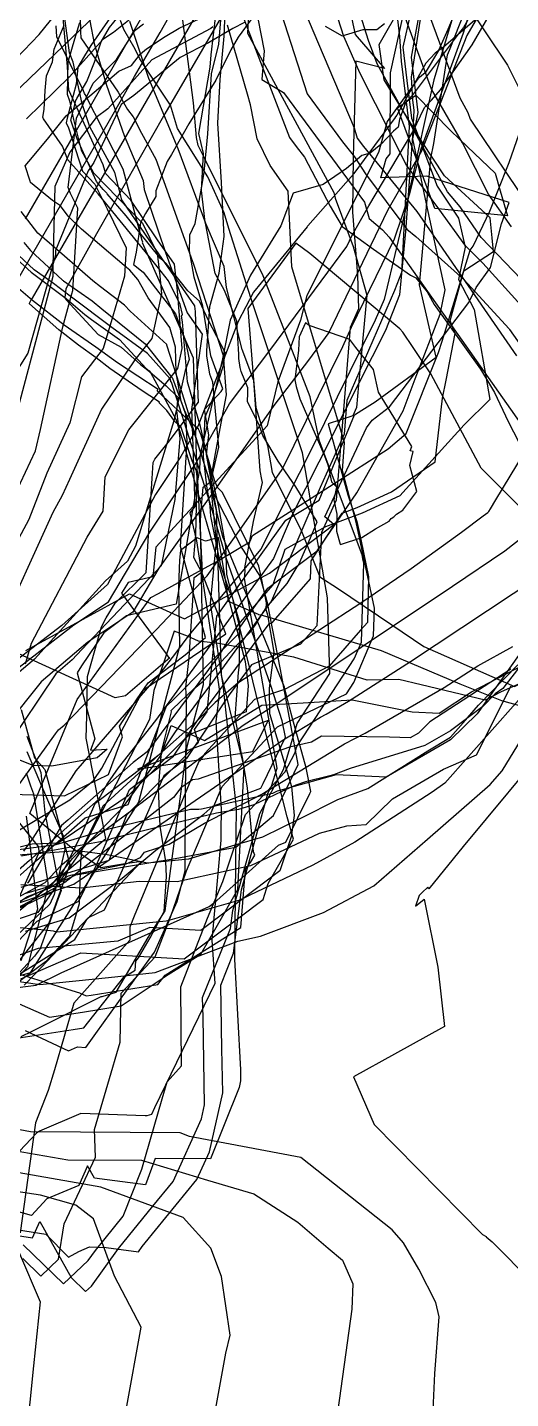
# Model space of a CAD drawing. Extents: x 0 to 298, y 0 to 220.
# Drawn here: x 139.97 to 153.87, y 149.03 to 188.42 of the extents above; entities that cross this region are included whole.
import ezdxf

# ---------------------------------------------------------------- set-up
doc = ezdxf.new("R2010")
doc.units = 0
doc.layers.add('LINES', color=1, linetype='CONTINUOUS')

msp = doc.modelspace()

# ---------------------------------------------------------------- linework, layer by layer
at = {"layer": 'LINES', "color": 1}
for points in [[(155.081, 179.424, 0), (153.069, 181.643, 0), (152.576, 182.137, 0), (151.801, 183.209, 0), (150.875, 184.457, 0), (149.541, 187.097, 0), (149.066, 188.154, 0), (147.835, 192.015, 0)], [(139.923, 170.522, 0), (141.57, 171.419, 0), (142.899, 172.145, 0), (144.482, 171.427, 0), (146.932, 172.736, 0), (147.311, 173.025, 0), (148.777, 174.138, 0), (148.521, 174.36, 0), (149.718, 176.912, 0), (149.886, 177.131, 0), (150.381, 177.518, 0), (152.668, 180.515, 0), (152.878, 180.951, 0), (153.291, 181.519, 0), (153.603, 182.78, 0), (153.825, 183.39, 0), (151.458, 184.148, 0), (150.136, 184.095, 0), (150.29, 184.646, 0), (150.405, 184.789, 0), (150.415, 187.112, 0), (151.398, 191.591, 0)], [(152.983, 191.309, 0), (151.655, 186.91, 0), (150.955, 183.754, 0), (150.949, 183.66, 0), (150.942, 183.591, 0), (150.231, 180.606, 0), (149.968, 180.007, 0), (148.144, 176.326, 0), (146.677, 173.431, 0), (144.609, 170.962, 0), (144.229, 170.44, 0), (143.773, 169.862, 0), (141.361, 167.061, 0), (140.118, 165.13, 0), (139.852, 164.754, 0)], [(151.585, 190.707, 0), (151.007, 186.994, 0), (151.048, 186.332, 0), (151.082, 186.045, 0), (151.051, 185.43, 0), (150.841, 182.552, 0), (150.669, 180.734, 0), (150.265, 179.707, 0), (147.586, 174.42, 0), (147.047, 173.166, 0), (145.749, 171.386, 0), (143.651, 168.509, 0), (142.579, 167.152, 0), (142.267, 166.711, 0), (142.01, 166.234, 0), (140.025, 164.488, 0), (138.825, 163.439, 0)], [(155.551, 179.748, 0), (153.019, 182.381, 0), (152.412, 183.26, 0), (152.054, 183.696, 0), (151.059, 185.499, 0), (150.025, 187.372, 0), (149.777, 188.039, 0), (148.896, 190.835, 0)], [(153.89, 182.689, 0), (153.231, 183.627, 0), (152.478, 185.106, 0), (151.586, 186.64, 0), (150.08, 190.765, 0)], [(138.289, 164.687, 0), (140.773, 168.129, 0), (140.863, 168.24, 0), (141.024, 168.376, 0), (143.676, 171.126, 0), (145.133, 172.666, 0), (146.066, 173.968, 0), (147.293, 175.717, 0), (149.044, 179.251, 0), (149.289, 179.81, 0), (150.529, 182.345, 0), (150.962, 183.65, 0), (151.294, 184.931, 0), (152.509, 188.263, 0), (153.097, 190.174, 0)], [(150.468, 189.871, 0), (150.673, 188.156, 0), (150.716, 187.453, 0), (150.943, 185.573, 0), (150.741, 181.545, 0), (150.734, 181.445, 0), (150.728, 181.381, 0), (150.522, 180.856, 0), (149.154, 177.701, 0), (149.073, 176.732, 0), (148.387, 175.202, 0), (146.985, 171.942, 0), (145.294, 169.623, 0), (144.218, 168.186, 0), (143.79, 167.547, 0), (141.905, 166.116, 0), (141.549, 165.31, 0), (140.708, 163.583, 0), (138.751, 162.644, 0)], [(139.117, 163.502, 0), (140.231, 164.482, 0), (141.624, 165.708, 0), (142.862, 166.091, 0), (143.971, 168.921, 0), (144.164, 169.115, 0), (146.038, 170.995, 0), (146.01, 171.084, 0), (146.879, 172.305, 0), (148.303, 173.378, 0), (149.446, 175.049, 0), (150.771, 177.408, 0), (151.124, 178.323, 0), (151.838, 180.181, 0), (151.983, 180.881, 0), (151.943, 181.052, 0), (151.42, 183.484, 0), (151.049, 185.214, 0), (151.207, 185.977, 0), (151.012, 187.563, 0), (151.119, 188.148, 0), (151.491, 190.195, 0)], [(146.149, 189.774, 0), (143.922, 185.935, 0), (141.955, 182.488, 0), (141.068, 180.907, 0), (141.041, 180.657, 0), (141.054, 180.627, 0), (141.083, 180.588, 0), (142.003, 179.593, 0), (142.662, 179.231, 0), (143.221, 178.731, 0), (143.427, 178.574, 0), (143.962, 178.126, 0), (144.295, 177.794, 0), (144.253, 177.414, 0), (144.351, 176.609, 0), (144.208, 174.854, 0), (143.81, 172.952, 0), (141.53, 170.548, 0), (141.258, 170.248, 0), (140.78, 169.848, 0), (139.359, 167.721, 0)], [(139.783, 159.426, 0), (140.099, 159.583, 0), (140.311, 159.689, 0), (140.487, 159.776, 0), (142.089, 160.574, 0), (142.116, 160.582, 0), (142.524, 160.703, 0), (143.441, 162.275, 0), (143.93, 163.044, 0), (144.564, 167.76, 0), (145.035, 169.539, 0), (144.947, 174.196, 0), (144.958, 174.44, 0), (145.026, 175.209, 0), (145.245, 175.373, 0), (145.355, 175.858, 0), (145.471, 176.356, 0), (145.299, 178.226, 0), (145.215, 178.461, 0), (145.13, 178.98, 0), (145.13, 179.125, 0), (145.217, 180.4, 0), (145.485, 181.358, 0), (145.622, 182.409, 0), (145.546, 183.964, 0), (145.441, 185.668, 0), (145.51, 186.918, 0), (145.627, 188.167, 0), (145.69, 189.768, 0)], [(139.788, 163.716, 0), (142.317, 164.499, 0), (142.825, 165.796, 0), (144.108, 167.088, 0), (144.889, 167.871, 0), (144.771, 168.248, 0), (145.135, 168.759, 0), (145.418, 171.507, 0), (146.199, 172.593, 0), (147.399, 174.267, 0), (148.356, 174.836, 0), (149.376, 177.287, 0), (149.59, 177.423, 0), (149.966, 177.663, 0), (151.726, 178.947, 0), (151.245, 181.021, 0), (151.358, 182.29, 0), (151.57, 184.663, 0), (151.658, 185.087, 0), (152.053, 187.629, 0), (152.108, 187.768, 0), (152.864, 189.687, 0)], [(143.902, 189.844, 0), (141.274, 185.281, 0), (139.902, 182.916, 0)], [(146.408, 189.617, 0), (146.78, 187.747, 0), (146.706, 186.926, 0), (147.328, 186.548, 0), (149.663, 183.399, 0), (149.797, 182.93, 0), (150.184, 182.606, 0), (150.375, 182.39, 0), (151.934, 180.176, 0), (154.271, 176.869, 0)], [(146.984, 189.703, 0), (148.013, 186.506, 0), (149.034, 185.128, 0), (149.371, 184.705, 0), (149.695, 184.215, 0), (150.88, 182.627, 0), (151.139, 182.413, 0), (152.519, 181.175, 0), (153.823, 179.763, 0), (153.838, 179.744, 0), (154.684, 178.536, 0)], [(153.222, 189.246, 0), (152.604, 188.182, 0), (151.299, 184.862, 0), (150.331, 183.182, 0), (148.636, 179.651, 0), (148.052, 178.863, 0), (147.055, 177.554, 0), (145.36, 175.136, 0), (143.748, 172.886, 0), (142.995, 171.616, 0), (141.709, 170.758, 0), (140.363, 169.622, 0), (138.412, 167.2, 0)], [(138.952, 169.445, 0), (141.3, 171.253, 0), (142.3, 171.921, 0), (143.485, 173.92, 0), (144.793, 175.864, 0), (145.776, 177.608, 0), (146.938, 179.134, 0), (149.151, 182.124, 0), (149.307, 182.448, 0), (149.792, 183.291, 0), (151.056, 185.423, 0), (151.393, 186.116, 0), (151.594, 186.324, 0), (151.846, 186.629, 0), (152.758, 187.917, 0), (153.53, 189.246, 0)], [(139.16, 162.582, 0), (142.221, 165.115, 0), (141.661, 168.002, 0), (141.672, 168.64, 0), (141.691, 169.775, 0), (142.093, 171.199, 0), (142.228, 171.456, 0), (142.487, 171.877, 0), (143.384, 172.761, 0), (143.422, 173.362, 0), (143.552, 175.462, 0), (143.582, 175.92, 0), (143.628, 176.012, 0), (144.013, 176.496, 0), (144.883, 177.656, 0), (144.877, 177.855, 0), (144.799, 180.254, 0), (144.786, 180.413, 0), (144.785, 180.423, 0), (143.492, 182.289, 0), (142.679, 183.462, 0), (142.48, 184.249, 0), (141.762, 185.564, 0), (141.542, 186.226, 0), (141.279, 187.42, 0), (141.181, 187.688, 0), (140.956, 189.324, 0)], [(139.535, 186.484, 0), (142.466, 189.295, 0)], [(152.417, 189.206, 0), (152.056, 188.363, 0), (151.79, 187.751, 0), (151.41, 187.111, 0), (151.196, 186.943, 0), (150.312, 185.711, 0), (150.069, 184.826, 0), (148.004, 180.714, 0), (147.822, 180.006, 0), (147.166, 178.239, 0), (146.862, 176.973, 0), (143.658, 173.49, 0), (143.577, 172.631, 0), (142.865, 172.475, 0), (142.672, 172.165, 0), (143.953, 170.419, 0), (144.035, 170.306, 0), (144.067, 170.308, 0), (142.786, 169.213, 0), (142.491, 169.158, 0), (139.612, 170.474, 0)], [(139.69, 181.174, 0), (142.467, 185.997, 0), (143.051, 187.004, 0), (143.781, 188.271, 0), (144.372, 189.321, 0)], [(146.342, 189.22, 0), (146.295, 188.254, 0), (148.782, 183.672, 0), (148.815, 183.511, 0), (149.335, 182.121, 0), (149.727, 180.726, 0), (149.489, 178.15, 0), (149.429, 177.503, 0), (149.327, 177.257, 0), (148.619, 177.029, 0), (149.183, 174.993, 0), (149.444, 174.226, 0), (149.554, 173.709, 0), (149.782, 172.638, 0), (149.746, 171.32, 0), (149.552, 171.098, 0), (148.648, 170.064, 0), (147.36, 169.398, 0), (146.496, 169.108, 0), (145.067, 167.56, 0), (144.928, 167.352, 0), (144.894, 167.326, 0), (144.663, 166.801, 0), (143.038, 162.891, 0), (142.911, 162.566, 0), (142.914, 162.194, 0), (141.3, 160.385, 0), (140.741, 158.475, 0), (140.567, 157.88, 0), (140.198, 156.946, 0), (139.761, 153.793, 0)], [(139.846, 153.448, 0), (141.001, 152.324, 0), (141.714, 152.998, 0), (141.923, 153.285, 0), (142.72, 154.266, 0), (143.254, 155.62, 0), (143.845, 157.64, 0), (143.987, 158.126, 0), (144.398, 158.586, 0), (144.378, 160.856, 0), (145.149, 162.832, 0), (145.586, 163.883, 0), (146.238, 165.81, 0), (147.367, 167.027, 0), (147.662, 167.573, 0), (147.718, 167.761, 0), (148.085, 168.32, 0), (149.368, 170.275, 0), (149.573, 170.761, 0), (149.645, 173.032, 0), (149.629, 173.108, 0), (149.595, 173.267, 0), (148.365, 176.531, 0), (148.103, 177.802, 0), (147.476, 179.413, 0), (146.747, 181.284, 0), (145.065, 184.639, 0), (144.877, 185.031, 0), (144.832, 185.257, 0), (144.741, 186.254, 0), (144.365, 189.234, 0)], [(149.17, 189.24, 0), (149.396, 188.216, 0), (150.241, 187.24, 0), (149.415, 187.446, 0), (149.341, 184.705, 0), (149.32, 183.114, 0), (149.464, 181.297, 0), (149.486, 180.333, 0), (149.254, 179.799, 0), (148.843, 174.84, 0), (148.427, 173.913, 0), (148.289, 171.23, 0), (147.825, 170.699, 0), (146.413, 170.105, 0), (145.77, 169.247, 0), (144.547, 167.417, 0), (143.892, 166.92, 0), (142.37, 163.469, 0), (142.172, 163.063, 0), (141.711, 162.842, 0), (140.187, 161.23, 0), (139.876, 160.901, 0)], [(152.457, 189.315, 0), (153.772, 187.337, 0), (154.393, 186.111, 0)], [(136.782, 163.611, 0), (141.182, 166.229, 0), (141.867, 166.781, 0), (142.107, 167.141, 0), (143.308, 169.391, 0), (145.678, 171.002, 0), (144.981, 172.759, 0), (144.757, 173.189, 0), (144.811, 173.842, 0), (144.854, 175.51, 0), (144.827, 175.668, 0), (144.708, 175.968, 0), (144.379, 176.951, 0), (144.328, 176.981, 0), (144.203, 177.095, 0), (143.981, 177.413, 0), (143.753, 177.637, 0), (143.761, 177.652, 0), (143.486, 177.832, 0), (143.266, 177.975, 0), (142.338, 178.622, 0), (141.947, 178.928, 0), (141.44, 179.291, 0), (140.873, 179.734, 0), (140.444, 180.108, 0), (140.028, 180.482, 0), (140.028, 180.493, 0), (140.073, 180.589, 0), (140.114, 180.64, 0), (141.873, 183.683, 0), (144.798, 188.734, 0)], [(152.669, 188.703, 0), (152.509, 188.413, 0), (152.39, 188.267, 0), (151.03, 186.465, 0), (150.843, 186.248, 0), (150.674, 185.772, 0), (150.627, 185.554, 0), (150.493, 185.434, 0), (150.135, 185.058, 0), (149.826, 184.806, 0), (149.584, 184.736, 0), (149.142, 184.364, 0), (148.472, 183.909, 0), (147.611, 183.66, 0), (147.258, 182.72, 0), (146.382, 181.304, 0), (145.795, 180.012, 0), (145.575, 178.898, 0), (144.938, 176.154, 0), (144.927, 176.014, 0), (144.93, 175.96, 0), (144.914, 175.714, 0), (144.249, 171.851, 0), (142.813, 171.512, 0), (142.166, 171.026, 0), (141.526, 170.077, 0), (141.397, 169.877, 0), (141.906, 167.983, 0), (141.783, 167.658, 0), (142.256, 167.681, 0), (141.968, 167.435, 0), (140.67, 167.194, 0), (140.133, 167.21, 0), (136.922, 168.482, 0)], [(153.184, 188.92, 0), (151.938, 187.855, 0), (151.771, 187.741, 0), (151.699, 187.675, 0), (151.425, 187.396, 0), (150.588, 185.899, 0), (150.558, 185.854, 0), (150.549, 185.845, 0), (150.544, 185.835, 0), (149.356, 184.221, 0), (149.346, 184.202, 0), (148.037, 182.722, 0), (148.024, 182.711, 0), (148.009, 182.694, 0), (146.471, 180.809, 0), (146.029, 179.974, 0), (144.866, 176.949, 0), (144.384, 176.095, 0), (143.646, 174.997, 0), (142.274, 172.416, 0), (140.956, 171.241, 0), (138.848, 169.627, 0)], [(142.354, 188.712, 0), (141.786, 187.901, 0), (141.611, 187.6, 0), (141.421, 187.272, 0), (141.367, 186.785, 0), (141.107, 185.808, 0), (141.084, 185.673, 0), (141.146, 185.535, 0), (141.551, 184.287, 0), (141.904, 183.917, 0), (142.256, 183.208, 0), (142.811, 182.088, 0), (142.76, 181.27, 0), (142.422, 180.126, 0), (142.143, 179.191, 0), (141.522, 178.383, 0), (141.187, 177.058, 0), (140.524, 175.617, 0), (140.005, 174.283, 0), (139.058, 172.528, 0)], [(141.486, 188.724, 0), (141.49, 188.295, 0), (141.504, 188.117, 0), (142.573, 186.559, 0), (142.728, 186.259, 0), (142.85, 186.063, 0), (143.005, 185.851, 0), (143.244, 185.382, 0), (143.664, 184.633, 0), (144.715, 181.695, 0), (144.724, 181.674, 0), (144.745, 181.615, 0), (145.598, 178.998, 0), (145.681, 177.863, 0), (145.389, 176.286, 0), (145.221, 175.378, 0), (145.398, 173.647, 0), (145.226, 171.865, 0), (145.395, 170.769, 0), (145.584, 169.525, 0), (145.97, 165.994, 0), (145.953, 164.424, 0), (145.919, 161.652, 0), (146.094, 158.472, 0), (146.1, 158.178, 0), (146.1, 158.16, 0), (146.056, 157.968, 0), (145.233, 155.914, 0), (143.644, 155.921, 0), (143.364, 155.166, 0), (142.265, 155.311, 0), (141.896, 155.36, 0), (141.699, 155.711, 0), (141.449, 155.153, 0), (140.527, 154.763, 0), (140.082, 154.288, 0), (139.091, 154.566, 0)], [(139.338, 160.542, 0), (140.606, 159.985, 0), (141.547, 160.132, 0), (142.662, 160.306, 0), (144.011, 161.208, 0), (144.951, 161.791, 0), (145.396, 162.561, 0), (146.023, 163.648, 0), (146.205, 167.176, 0), (145.785, 168.83, 0), (145.545, 169.811, 0), (145.403, 174.569, 0), (145.119, 176.154, 0), (145.185, 176.713, 0), (145.059, 177.439, 0), (145.54, 177.958, 0), (145.588, 178.031, 0), (145.247, 178.984, 0), (145.013, 180.409, 0), (144.759, 181.244, 0), (144.629, 182.002, 0), (144.642, 182.381, 0), (144.639, 182.462, 0), (144.79, 182.789, 0), (145.006, 183.968, 0), (145.047, 184.261, 0), (145.158, 185.363, 0), (145.263, 187.089, 0), (145.471, 187.94, 0), (145.541, 188.754, 0)], [(146.094, 188.91, 0), (147.506, 185.255, 0), (147.695, 185, 0), (147.939, 184.693, 0), (148.673, 183.28, 0), (149.019, 182.697, 0), (149.924, 182.049, 0), (150.987, 181.299, 0), (151.143, 181.228, 0), (151.47, 180.823, 0), (151.667, 180.455, 0), (152.998, 178.605, 0), (153.4, 177.933, 0), (153.796, 177.095, 0), (154.255, 176.207, 0), (153.432, 174.845, 0), (153.273, 174.589, 0), (153.228, 174.516, 0), (153.209, 174.477, 0), (153.144, 174.421, 0), (153.079, 174.374, 0), (152.449, 173.911, 0), (151.005, 172.861, 0), (149.557, 171.874, 0), (146.016, 169.579, 0), (145.371, 169.029, 0), (144.829, 168.479, 0), (143.751, 167.523, 0), (142.137, 166.046, 0), (142.065, 165.889, 0), (141.909, 165.59, 0), (141.527, 164.821, 0), (141.497, 164.449, 0), (141.454, 163.311, 0), (141.455, 163.243, 0), (141.173, 162.315, 0), (141.143, 162.271, 0), (140.487, 161.578, 0), (139.379, 160.745, 0)], [(139.534, 159.361, 0), (141.286, 159.635, 0), (141.592, 159.683, 0), (142.738, 161.133, 0), (143.066, 161.339, 0), (143.086, 161.592, 0), (143.157, 161.686, 0), (143.498, 162.265, 0), (143.9, 163.016, 0), (143.968, 164.028, 0), (143.947, 164.455, 0), (143.788, 165.468, 0), (143.734, 166.545, 0), (143.825, 167.604, 0), (144.111, 168.754, 0), (144.106, 168.79, 0), (144.143, 168.829, 0), (144.763, 169.423, 0), (145.031, 169.647, 0), (145.922, 170.608, 0), (146.372, 171.046, 0), (146.53, 171.257, 0), (146.609, 171.403, 0), (146.835, 171.748, 0), (147.442, 172.44, 0), (147.726, 172.923, 0), (147.76, 172.966, 0), (148.108, 173.756, 0), (148.299, 174.212, 0), (147.691, 175.22, 0), (147.175, 175.961, 0), (146.739, 176.696, 0), (146.645, 176.976, 0), (146.294, 177.674, 0), (146.306, 177.909, 0), (146.309, 178.062, 0), (146.112, 178.529, 0), (146.088, 178.646, 0), (146.087, 178.649, 0), (146.046, 178.907, 0), (146.052, 179.024, 0), (145.987, 179.983, 0), (145.634, 180.858, 0), (145.366, 181.348, 0), (145.097, 182.743, 0), (145.078, 182.819, 0), (144.972, 183.735, 0), (145.031, 184.794, 0), (144.9, 185.373, 0), (145.224, 187.279, 0), (145.25, 187.633, 0), (145.383, 188.777, 0)], [(139.639, 187.529, 0), (140.301, 188.211, 0), (140.798, 188.816, 0)], [(139.713, 161.23, 0), (140.7, 160.922, 0), (141.246, 160.752, 0), (141.465, 160.683, 0), (141.659, 160.598, 0), (141.804, 160.621, 0), (143.716, 160.919, 0), (143.933, 161.193, 0), (146.103, 162.562, 0), (146.241, 164.238, 0), (146.388, 164.432, 0), (146.504, 164.64, 0), (146.468, 164.732, 0), (146.384, 165.649, 0), (146.294, 166.563, 0), (146.151, 167.451, 0), (146.106, 167.642, 0), (146.008, 168.245, 0), (145.941, 168.582, 0), (146.041, 169.887, 0), (146.056, 170.032, 0), (146.064, 170.144, 0), (146.076, 171.318, 0), (145.861, 172.042, 0), (145.78, 172.212, 0), (145.526, 172.951, 0), (145.242, 174.378, 0), (145.22, 174.664, 0), (145.127, 175.253, 0), (145.034, 176.078, 0), (145.037, 176.425, 0), (145.077, 177.235, 0), (145.281, 177.697, 0), (145.61, 178.708, 0), (145.652, 179.073, 0), (145.654, 179.081, 0), (145.654, 179.083, 0), (145.179, 179.997, 0), (144.912, 180.551, 0), (144.584, 180.854, 0), (143.96, 181.641, 0), (143.798, 181.777, 0), (142.809, 183.001, 0), (142.256, 183.635, 0), (142.254, 183.654, 0), (142.146, 183.762, 0), (141.951, 183.991, 0), (141.393, 185.219, 0), (141.213, 185.757, 0), (141.372, 186.346, 0), (141.376, 186.352, 0), (141.386, 186.376, 0), (141.676, 186.863, 0), (141.898, 187.423, 0), (142.087, 188.003, 0), (142.324, 188.413, 0), (142.701, 188.877, 0)], [(139.913, 170.135, 0), (140.081, 170.728, 0), (141.682, 173.778, 0), (142.142, 174.524, 0), (142.206, 175.503, 0), (142.886, 176.858, 0), (143.604, 177.76, 0), (144.296, 178.623, 0), (144.417, 179.193, 0), (144.286, 180.847, 0), (144.197, 181.613, 0), (143.712, 182.313, 0), (142.942, 183.46, 0), (142.224, 184.213, 0), (142.141, 184.47, 0), (141.155, 186.618, 0), (141.152, 186.76, 0), (141.124, 187.297, 0), (140.982, 188.793, 0)], [(143.355, 189, 0), (142.444, 188.276, 0), (142.135, 188.068, 0), (141.18, 186.998, 0), (139.939, 185.789, 0)], [(150.982, 188.829, 0), (150.765, 187.85, 0), (150.881, 186.897, 0), (151.012, 185.807, 0), (151.749, 183.857, 0), (152.363, 182.938, 0), (152.558, 182.103, 0), (152.366, 181.174, 0), (152.817, 180.317, 0), (153.267, 177.731, 0), (152.529, 177, 0), (150.679, 174.962, 0), (149.599, 174.464, 0), (148.539, 174.07, 0), (147.368, 173.423, 0), (147.022, 172.406, 0), (146.018, 171.257, 0), (145.455, 170.347, 0), (143.532, 167.773, 0), (143.449, 167.661, 0), (143.415, 167.611, 0), (143.008, 167.302, 0), (141.128, 165.648, 0), (140.949, 165.491, 0), (139.997, 163.871, 0), (139.982, 163.842, 0), (139.958, 163.83, 0)], [(147.91, 188.966, 0), (149.366, 185.532, 0), (149.454, 185.241, 0), (149.632, 185.001, 0), (151.17, 183.134, 0), (154.034, 178.986, 0)], [(152.516, 181.423, 0), (153.374, 181.979, 0), (153.338, 182.369, 0), (153.282, 182.95, 0), (151.967, 184.152, 0), (151.309, 185.138, 0), (150.232, 186.917, 0), (150.082, 187.928, 0), (150.729, 189.05, 0)], [(151.463, 188.933, 0), (152.406, 186.393, 0), (152.635, 185.978, 0), (152.704, 185.78, 0), (154.422, 183.233, 0)], [(146.215, 188.563, 0), (145.875, 188.384, 0), (145.179, 187.979, 0), (144.365, 187.558, 0), (143.025, 186.463, 0), (142.666, 186.2, 0), (141.873, 184.538, 0), (141.761, 184.37, 0), (141.711, 184.298, 0), (140.777, 182.006, 0), (140.777, 181.876, 0), (140.746, 181.767, 0), (139.98, 179.058, 0), (138.8, 177.2, 0)], [(138.977, 153.987, 0), (140.493, 153.755, 0), (141.15, 153.086, 0), (141.441, 153.249, 0), (141.75, 153.383, 0), (142.23, 153.365, 0), (143.16, 153.243, 0), (143.271, 153.396, 0), (143.354, 153.497, 0), (144.838, 155.324, 0), (145.2, 156.12, 0), (145.587, 157.814, 0), (145.563, 159.074, 0), (145.526, 160.907, 0), (145.898, 161.819, 0), (146.124, 163.645, 0), (146.268, 164.168, 0), (146.895, 166.438, 0), (146.992, 166.617, 0), (147.148, 167.141, 0), (146.734, 169.558, 0), (146.213, 172.591, 0), (146.234, 172.811, 0), (146.225, 172.894, 0), (146.473, 174.223, 0), (146.724, 175.341, 0), (146.708, 175.43, 0), (146.665, 175.681, 0), (146.475, 178.276, 0), (146.14, 179.169, 0), (145.693, 180.95, 0), (145.63, 181.548, 0), (145.097, 182.786, 0), (144.301, 184.931, 0), (143.459, 186.955, 0), (142.911, 188.589, 0)], [(141.465, 188.552, 0), (141.325, 188.078, 0), (141.133, 187.42, 0), (141.106, 186.504, 0), (141.176, 186.313, 0), (141.295, 185.77, 0), (141.517, 184.894, 0), (141.869, 184.243, 0), (143.273, 182.795, 0), (143.703, 181.93, 0), (143.778, 181.286, 0), (143.819, 180.769, 0), (143.545, 179.482, 0), (143.057, 178.873, 0), (142.095, 177.453, 0), (141.177, 175.435, 0), (140.967, 174.973, 0), (140.702, 174.484, 0), (139.064, 170.924, 0)], [(146.425, 188.672, 0), (146.029, 188.138, 0), (145.816, 187.771, 0), (145.388, 186.904, 0), (144.605, 185.647, 0), (144.111, 184.765, 0), (143.99, 184.565, 0), (143.657, 183.726, 0), (143.661, 183.561, 0), (143.359, 183.068, 0), (143.218, 182.8, 0), (143.099, 181.962, 0), (143.014, 181.603, 0), (143.296, 181.391, 0), (143.747, 180.799, 0), (144.228, 180.188, 0), (144.507, 179.439, 0), (144.62, 178.883, 0), (144.505, 178.558, 0), (144.18, 177.114, 0), (143.078, 173.512, 0), (142.85, 173.084, 0), (142.217, 172.52, 0), (140.173, 170.266, 0), (139.146, 169.406, 0)], [(145.296, 188.437, 0), (145.24, 188.385, 0), (143.548, 187.484, 0), (142.277, 186.079, 0), (141.942, 185.827, 0), (141.184, 184.835, 0), (140.756, 183.844, 0), (140.702, 181.562, 0), (140.695, 181.262, 0), (139.361, 176.248, 0)], [(139.476, 174.726, 0), (140.197, 176.258, 0), (140.345, 176.871, 0), (140.986, 179.814, 0), (141.24, 180.762, 0), (141.269, 180.859, 0), (141.415, 183.229, 0), (141.206, 183.65, 0), (141.136, 183.824, 0), (141.378, 185.814, 0), (141.862, 186.817, 0), (142.528, 187.496, 0), (143.066, 188.338, 0), (143.308, 188.52, 0)], [(139.504, 166.388, 0), (141.035, 166.344, 0), (142.295, 166.954, 0), (142.613, 167.805, 0), (142.7, 168.036, 0), (142.617, 168.343, 0), (143.127, 169.132, 0), (143.439, 169.593, 0), (144.505, 170.394, 0), (145.087, 170.893, 0), (144.371, 173.504, 0), (144.559, 176.511, 0), (144.524, 177.296, 0), (144.387, 177.685, 0), (144.249, 178.509, 0), (144.229, 179.23, 0), (144.063, 179.798, 0), (143.441, 180.651, 0), (143.138, 181.179, 0), (142.917, 181.444, 0), (142.816, 181.518, 0), (141.518, 182.622, 0), (141.135, 182.998, 0), (140.918, 183.293, 0), (140.69, 183.451, 0), (140.057, 183.96, 0), (140.048, 184.002, 0), (139.902, 184.441, 0), (140.005, 184.568, 0), (140.542, 185.207, 0), (141.084, 185.88, 0), (142.012, 186.664, 0), (142.592, 187.165, 0), (142.962, 187.326, 0), (143.215, 187.656, 0), (143.395, 187.802, 0), (143.927, 188.161, 0), (144.333, 188.395, 0), (144.91, 188.663, 0)], [(141.759, 188.604, 0), (141.89, 187.96, 0), (142.239, 186.763, 0), (142.745, 185.313, 0), (143.3, 184.022, 0), (143.328, 183.759, 0), (143.94, 181.949, 0), (144.559, 180.217, 0), (144.997, 179.61, 0), (144.69, 177.439, 0), (144.705, 176.957, 0), (144.779, 174.658, 0), (144.64, 174.473, 0), (144.83, 173.672, 0), (145.184, 171.371, 0), (145.491, 169.354, 0), (145.385, 168.468, 0), (145.54, 165.949, 0), (145.533, 165.324, 0), (145.53, 165.073, 0), (145.27, 162.199, 0), (145.36, 160.948, 0), (143.619, 157.384, 0), (143.535, 157.185, 0), (143.398, 157.146, 0), (143.352, 157.152, 0), (141.504, 157.221, 0), (140.315, 156.706, 0), (140.229, 156.657, 0), (139.586, 155.971, 0)], [(139.779, 161.087, 0), (141.502, 161.833, 0), (144.474, 161.656, 0), (146.049, 162.843, 0), (146.744, 163.367, 0), (146.896, 163.82, 0), (147.62, 165.095, 0), (147.438, 165.739, 0), (146.645, 168.863, 0), (145.702, 172.71, 0), (145.678, 173.508, 0), (145.474, 174.646, 0), (144.946, 176.957, 0), (144.568, 178.239, 0), (144.423, 179.958, 0), (144.394, 180.127, 0), (144.416, 180.151, 0), (144.431, 180.174, 0), (144.362, 180.462, 0), (144.022, 181.143, 0), (143.815, 181.41, 0), (143.351, 181.978, 0), (142.005, 183.64, 0), (141.125, 184.616, 0), (140.977, 185.003, 0), (140.425, 185.789, 0), (140.409, 185.836, 0), (140.45, 186.061, 0), (140.479, 186.607, 0), (140.514, 187.03, 0), (140.69, 187.429, 0), (140.737, 187.796, 0), (141.022, 188.488, 0)], [(139.836, 153.051, 0), (140.353, 152.548, 0), (140.859, 153.028, 0), (141.021, 154.048, 0), (141.921, 155.967, 0), (141.898, 156.76, 0), (142.279, 158.061, 0), (142.632, 159.265, 0), (142.663, 160.676, 0), (143.638, 161.716, 0), (144.082, 162.862, 0), (144.545, 164.184, 0), (145.569, 166.608, 0), (146.406, 167.508, 0), (147.156, 168.321, 0), (149.145, 169.278, 0), (149.358, 169.601, 0), (149.922, 170.942, 0), (149.947, 171.739, 0), (149.423, 174.204, 0), (149.026, 175.684, 0), (149.092, 176.495, 0), (147.575, 181.541, 0), (147.468, 183.712, 0), (146.949, 184.453, 0), (146.574, 185.216, 0), (146.384, 186.198, 0), (146.301, 186.504, 0), (145.72, 188.488, 0)], [(139.905, 159.606, 0), (141.148, 159.022, 0), (141.406, 159.129, 0), (141.643, 159.113, 0), (141.935, 159.515, 0), (143.04, 161.043, 0), (143.622, 161.854, 0), (144.273, 163.306, 0), (144.505, 164.187, 0), (144.517, 166.283, 0), (144.541, 169.113, 0), (144.52, 169.458, 0), (144.622, 170.315, 0), (144.733, 172.106, 0), (144.765, 172.62, 0), (145.002, 172.786, 0), (144.831, 176.148, 0), (144.79, 177.402, 0), (144.741, 178.921, 0), (143.281, 182.229, 0), (143.284, 182.246, 0), (143.266, 182.295, 0), (142.719, 184.349, 0), (141.626, 186.494, 0), (141.613, 186.52, 0), (141.577, 186.592, 0), (140.811, 188.145, 0), (140.794, 188.464, 0)], [(145.064, 157.462, 0), (145.018, 159.982, 0), (145.006, 160.55, 0), (145.81, 162.536, 0), (145.874, 163.047, 0), (146.418, 165.003, 0), (146.649, 165.84, 0), (147.33, 167.099, 0), (147.725, 168.424, 0), (148.667, 169.857, 0), (148.598, 172.029, 0), (148.215, 174.225, 0), (147.878, 176.196, 0), (146.389, 180.65, 0), (145.757, 182.642, 0), (145.625, 183.093, 0), (145.159, 184.124, 0), (144.28, 185.513, 0), (144.085, 186.181, 0), (143.529, 187.018, 0), (143.197, 187.512, 0), (143.064, 187.793, 0), (142.743, 188.359, 0), (142.648, 188.614, 0)], [(148.531, 188.456, 0), (149.022, 188.179, 0), (149.622, 188.362, 0), (150.021, 188.362, 0), (150.24, 188.527, 0)], [(138.923, 160.726, 0), (141.334, 162.219, 0), (141.673, 162.792, 0), (143.246, 164.461, 0), (142.708, 164.377, 0), (142.08, 164.275, 0), (141.228, 164.86, 0), (140.039, 165.838, 0), (140.318, 166.509, 0), (141.402, 169.11, 0), (141.77, 169.627, 0), (143.52, 172.042, 0), (143.736, 172.16, 0), (145.461, 173.102, 0), (146.368, 173.641, 0), (146.443, 173.823, 0), (148.758, 175.298, 0), (150.341, 176.309, 0), (150.865, 176.75, 0), (151.794, 179.084, 0), (151.892, 179.401, 0), (152.698, 182.015, 0), (152.787, 182.131, 0), (153.271, 183.139, 0), (153.789, 184.442, 0), (153.826, 184.537, 0), (154.544, 186.596, 0)], [(151.682, 183.22, 0), (150.613, 186.112, 0), (150.904, 186.307, 0), (151.138, 186.475, 0), (152.145, 185.447, 0), (152.625, 184.989, 0), (153.418, 184.235, 0), (153.564, 183.728, 0), (153.772, 183.005, 0), (151.682, 183.22, 0)], [(138.614, 160.702, 0), (140.217, 160.907, 0), (140.936, 161.255, 0), (145.196, 163.168, 0), (145.362, 163.292, 0), (145.383, 163.309, 0), (145.413, 163.332, 0), (147.186, 164.927, 0), (147.402, 165.008, 0), (148.086, 166.407, 0), (148.117, 166.472, 0), (147.989, 167.146, 0), (147.588, 168.566, 0), (147.504, 168.895, 0), (147.365, 169.463, 0), (145.592, 173.784, 0), (145.181, 175.458, 0), (144.431, 177.89, 0), (143.979, 179.293, 0), (143.977, 179.297, 0), (143.977, 179.312, 0), (142.924, 180.264, 0), (142.757, 180.436, 0), (142.066, 180.962, 0), (141.844, 181.139, 0), (140.593, 182.234, 0), (140.268, 182.512, 0), (139.786, 183.127, 0)], [(139.244, 182.145, 0), (140.075, 181.383, 0), (141.084, 180.627, 0), (141.618, 180.174, 0), (141.808, 180.029, 0), (142.613, 179.451, 0), (143.378, 178.618, 0), (143.469, 178.553, 0), (143.509, 178.504, 0), (144.232, 177.165, 0), (144.234, 177.161, 0), (144.414, 176.604, 0), (145.767, 171.947, 0), (146.23, 170.201, 0), (146.32, 169.506, 0), (146.254, 168.755, 0), (146.023, 168.658, 0), (144.663, 168.116, 0), (144.509, 168.004, 0), (142.864, 166.348, 0), (141.789, 165.619, 0), (140.854, 164.985, 0), (140.107, 164.952, 0), (137.757, 164.393, 0)], [(139.861, 182.235, 0), (140.058, 182.013, 0), (140.974, 181.161, 0), (140.992, 181.146, 0), (140.995, 181.144, 0), (141.001, 181.14, 0), (141.831, 180.566, 0), (142.111, 180.33, 0), (143.355, 179.331, 0), (144.118, 178.361, 0), (144.143, 178.338, 0), (144.473, 177.43, 0), (144.595, 177.175, 0), (144.765, 176.764, 0), (145.317, 175.038, 0), (146.138, 173.457, 0), (146.155, 173.428, 0), (146.689, 172.592, 0), (146.837, 171.889, 0), (146.827, 171.708, 0), (146.875, 171.543, 0), (147.054, 170.469, 0), (146.919, 169.441, 0), (146.931, 168.713, 0), (147.566, 166.616, 0), (147.643, 165.775, 0), (147.553, 165.163, 0), (147.224, 164.19, 0), (145.73, 163.063, 0), (144.954, 162.478, 0), (143.488, 162.565, 0), (142.565, 162.165, 0), (140.275, 161.955, 0), (139.007, 161.519, 0)], [(139.914, 162.455, 0), (141.164, 162.838, 0), (142.69, 163.978, 0), (143.656, 164.78, 0), (145.045, 165.82, 0), (145.296, 166.046, 0), (146.68, 166.563, 0), (146.744, 166.694, 0), (147.388, 168.028, 0), (147.298, 168.501, 0), (146.971, 169.517, 0), (145.682, 173.177, 0), (145.216, 174.781, 0), (144.107, 178.227, 0), (144.096, 178.24, 0), (144.096, 178.252, 0), (144.07, 178.323, 0), (143.423, 179.047, 0), (142.394, 179.793, 0), (141.239, 180.669, 0), (140.674, 181.093, 0), (140.158, 181.451, 0), (139.264, 182.301, 0)], [(147.83, 173.999, 0), (148.375, 172.635, 0), (148.89, 172.31, 0), (150.451, 171.258, 0), (151.373, 170.634, 0), (153.975, 169.488, 0), (155.897, 170.473, 0), (155.519, 170.929, 0), (155.754, 171.583, 0), (155.944, 171.961, 0), (154.418, 174.358, 0), (153.021, 175.753, 0), (151.568, 178.463, 0), (151.06, 179.222, 0), (150.767, 179.659, 0), (150.68, 179.758, 0), (148.09, 181.928, 0), (147.691, 182.221, 0), (146.309, 180.347, 0), (146.442, 178.65, 0), (146.533, 177.502, 0), (146.868, 176.406, 0), (147.004, 175.634, 0), (147.83, 173.999, 0)], [(139.328, 161.775, 0), (140.244, 162.744, 0), (141.447, 163.321, 0), (141.963, 164.382, 0), (142.907, 166.522, 0), (144.172, 167.481, 0), (145.001, 168.721, 0), (146.92, 171.284, 0), (146.97, 171.301, 0), (147.015, 171.324, 0), (147.046, 171.36, 0), (148.111, 172.58, 0), (148.125, 173.099, 0), (148.58, 173.795, 0), (149.018, 174.465, 0), (149.453, 174.627, 0), (150.435, 175.08, 0), (151.7, 175.942, 0), (151.908, 177.772, 0), (152.007, 178.288, 0), (152.266, 179.624, 0), (152.128, 179.989, 0), (152.196, 180.241, 0), (152.516, 181.423, 0)], [(139.232, 163.08, 0), (141.359, 164.073, 0), (144.217, 164.546, 0), (145.966, 164.864, 0), (147.044, 165.779, 0), (147.42, 166.549, 0), (147.755, 167.243, 0), (147.249, 169.97, 0), (146.876, 171.89, 0), (146.667, 172.603, 0), (146.674, 172.726, 0), (146.627, 172.945, 0), (145.577, 175.058, 0), (145.431, 175.205, 0), (145.352, 175.41, 0), (144.96, 176.708, 0), (144.914, 176.819, 0), (144.885, 176.879, 0), (144.765, 176.985, 0), (143.703, 177.974, 0), (143.728, 178.021, 0), (142.56, 178.784, 0), (141.932, 179.237, 0), (141.019, 179.864, 0), (140.111, 180.572, 0), (139.707, 180.921, 0)], [(148.867, 174.436, 0), (148.854, 173.946, 0), (148.963, 173.575, 0), (148.976, 173.565, 0), (149.582, 173.763, 0), (149.976, 174.011, 0), (150.368, 174.236, 0), (150.431, 174.307, 0), (150.504, 174.357, 0), (150.587, 174.431, 0), (150.763, 174.55, 0), (151.165, 175.087, 0), (150.965, 175.832, 0), (151.066, 176.232, 0), (150.975, 176.252, 0), (151.025, 176.375, 0), (150.068, 177.937, 0), (149.919, 178.594, 0), (149.417, 179.224, 0), (149.243, 179.452, 0), (148.072, 179.851, 0), (147.963, 179.932, 0), (147.785, 179.525, 0), (147.76, 179.147, 0), (147.663, 178.292, 0), (147.701, 178.102, 0), (147.806, 177.75, 0), (148.492, 176.161, 0), (148.606, 175.851, 0), (148.713, 175.365, 0), (148.853, 175.217, 0), (148.779, 174.843, 0), (148.867, 174.436, 0)], [(155.06, 174.432, 0), (153.701, 173.376, 0), (152.191, 172.361, 0), (146.94, 168.856, 0), (146.172, 168.366, 0), (143.225, 166.127, 0), (143.172, 166.081, 0), (143.118, 166.038, 0), (143.05, 165.979, 0), (141.38, 164.746, 0), (141.194, 164.552, 0), (140.93, 164.329, 0), (140.469, 163.846, 0), (139.689, 163.418, 0)], [(146.678, 171.536, 0), (146.627, 171.542, 0), (146.611, 171.55, 0), (145.754, 171.929, 0), (145.683, 172.434, 0), (145.46, 173.76, 0), (145.088, 173.663, 0), (144.854, 173.754, 0), (144.368, 173.389, 0), (144.344, 173.11, 0), (144.308, 172.376, 0), (144.341, 170.632, 0), (143.158, 166.16, 0), (143.157, 166.154, 0), (143.155, 166.15, 0), (143.132, 166.117, 0), (140.169, 161.464, 0), (140.05, 161.26, 0), (139.417, 161.072, 0)], [(139.697, 163.261, 0), (141.062, 163.724, 0), (141.301, 163.803, 0), (141.338, 163.83, 0), (141.486, 163.932, 0), (147.291, 167.935, 0), (148.394, 168.608, 0), (148.561, 168.693, 0), (149.202, 169.065, 0), (150.981, 170.203, 0), (154.678, 172.645, 0)], [(154.268, 168.895, 0), (153.615, 169.077, 0), (152.415, 169.552, 0), (150.148, 170.507, 0), (146.754, 171.515, 0), (146.678, 171.536, 0)], [(155.374, 170.113, 0), (153.591, 169.335, 0), (153.131, 169.089, 0), (151.296, 169.53, 0), (150.654, 169.687, 0), (149.744, 169.663, 0), (147.634, 170.327, 0), (145.466, 170.723, 0), (144.886, 170.79, 0), (144.569, 170.934, 0), (144.189, 171.071, 0), (143.877, 170.159, 0), (143.605, 169.365, 0), (143.476, 168.538, 0), (141.55, 164.819, 0), (140.266, 162.989, 0), (139.044, 162.577, 0)], [(138.615, 162.581, 0), (139.97, 163.452, 0), (140.591, 163.686, 0), (141.086, 164.016, 0), (141.144, 164.049, 0), (141.25, 164.07, 0), (142.81, 164.388, 0), (143.217, 164.576, 0), (143.339, 164.723, 0), (144.046, 164.959, 0), (145.059, 165.557, 0), (145.555, 165.821, 0), (146.251, 166.155, 0), (146.711, 166.39, 0), (149.083, 167.836, 0), (149.677, 168.14, 0), (151.952, 169.457, 0), (152.926, 170.081, 0), (153.93, 170.631, 0)], [(154.091, 170.377, 0), (152.901, 168.7, 0), (152.141, 167.956, 0), (150.29, 166.88, 0), (148.844, 166.944, 0), (147.298, 166.514, 0), (147.151, 166.474, 0), (147.017, 166.411, 0), (144.972, 165.962, 0), (144.901, 165.946, 0), (144.66, 165.948, 0), (142.274, 165.373, 0), (140.781, 164.939, 0), (139.58, 164.772, 0), (137.793, 164.43, 0), (136.768, 164.065, 0), (134.264, 164.233, 0), (134.039, 164.248, 0), (134.026, 164.249, 0), (133.927, 164.255, 0), (133.655, 164.347, 0), (131.136, 164.811, 0)], [(154.394, 170.397, 0), (153.645, 169.428, 0), (153.418, 169.269, 0), (153.065, 168.911, 0), (152.14, 168.213, 0), (151.398, 167.785, 0), (149.247, 167.125, 0), (148.77, 166.947, 0), (148.668, 166.917, 0), (147.968, 166.748, 0), (147.684, 166.652, 0), (147.287, 166.472, 0), (146.48, 166.083, 0), (146.034, 165.949, 0), (145.406, 165.844, 0), (143.725, 165.442, 0), (142.377, 165.104, 0), (142.292, 165.072, 0), (142.25, 165.063, 0), (142.219, 165.046, 0), (139.8, 164.611, 0)], [(139.896, 163.533, 0), (140.652, 163.756, 0), (141.266, 164.547, 0), (142.698, 165.999, 0), (143.812, 167.51, 0), (144.105, 168.36, 0), (145.059, 167.935, 0), (146.708, 168.946, 0), (147.895, 169.018, 0), (149.305, 169.105, 0), (151.036, 168.758, 0), (151.807, 168.722, 0), (152.743, 169.33, 0), (154.557, 170.27, 0)], [(153.869, 169.978, 0), (151.54, 168.466, 0), (151.215, 168.147, 0), (150.972, 168.006, 0), (150.383, 168.032, 0), (148.427, 168.056, 0), (148.142, 167.883, 0), (147.504, 167.738, 0), (144.881, 166.825, 0), (144.718, 166.803, 0), (144.623, 166.737, 0), (144.382, 166.569, 0), (144.171, 166.299, 0), (141.045, 163.85, 0), (140.444, 163.53, 0), (138.215, 162.351, 0)], [(139.436, 164.625, 0), (141.408, 164.773, 0), (142.261, 164.66, 0), (143.416, 164.421, 0), (144.605, 164.537, 0), (145.946, 164.935, 0), (146.741, 165.163, 0), (147.835, 165.701, 0), (148.898, 166.237, 0), (149.757, 166.557, 0), (151.484, 167.637, 0), (152.133, 168.028, 0), (152.503, 168.444, 0), (152.943, 168.952, 0), (154.069, 170.103, 0)], [(154.695, 169.769, 0), (151.978, 166.705, 0), (151.609, 166.449, 0), (149.381, 165.01, 0), (148.175, 164.347, 0), (146.345, 163.478, 0), (146.077, 163.346, 0), (143.993, 162.75, 0), (143.954, 162.738, 0), (140.816, 162.431, 0), (140.719, 162.451, 0), (140.454, 162.486, 0), (136.014, 162.905, 0)], [(139.781, 163.792, 0), (141.523, 163.696, 0), (143.178, 163.891, 0), (144.276, 163.882, 0), (145.682, 164.189, 0), (146.39, 164.345, 0), (148.372, 165.266, 0), (149.155, 165.482, 0), (149.713, 165.518, 0), (150.467, 166.255, 0), (151.939, 167.113, 0), (152.882, 167.517, 0), (153.881, 169.501, 0)], [(134.777, 161.729, 0), (140.32, 160.922, 0), (142.303, 161.128, 0), (143.639, 161.268, 0), (146.02, 162.172, 0), (146.67, 162.312, 0), (148.479, 162.989, 0), (149.928, 163.762, 0), (151.472, 165.103, 0), (153.273, 166.667, 0), (153.624, 167.061, 0), (154.917, 169.174, 0)], [(139.787, 168.822, 0), (140.169, 167.439, 0), (140.469, 167.1, 0), (140.614, 166.576, 0), (140.651, 166.385, 0), (141.19, 164.37, 0), (140.821, 163.352, 0), (140.581, 162.685, 0), (139.587, 161.433, 0)], [(143.131, 167.114, 0), (146.454, 167.613, 0), (146.888, 168.511, 0), (143.131, 167.114, 0)], [(139.947, 168.055, 0), (140.356, 167.018, 0), (140.466, 165.867, 0), (140.688, 164.716, 0), (140.8, 164.135, 0), (140.937, 163.624, 0), (140.843, 163.366, 0), (140.327, 161.933, 0), (140.287, 161.895, 0), (140.255, 161.852, 0), (140.248, 161.842, 0), (140.229, 161.816, 0), (140.172, 161.738, 0), (139.128, 160.608, 0)], [(155.101, 168.014, 0), (152.503, 164.891, 0), (151.515, 163.671, 0), (151.488, 163.721, 0), (151.325, 163.57, 0), (151.232, 163.483, 0), (151.132, 163.173, 0), (151.383, 163.377, 0), (151.775, 161.42, 0), (151.967, 159.715, 0), (150.526, 158.921, 0), (149.347, 158.269, 0), (149.945, 156.897, 0), (153.057, 153.743, 0), (153.158, 153.68, 0), (153.167, 153.672, 0), (153.336, 153.527, 0), (154.488, 152.373, 0)], [(139.945, 167.616, 0), (140.547, 166.224, 0), (140.99, 165.195, 0), (141.04, 164.804, 0), (140.734, 163.512, 0), (140.611, 163.232, 0), (139.666, 162.327, 0)], [(139.933, 167.007, 0), (140.058, 166.633, 0), (140.146, 166.402, 0), (140.535, 163.966, 0), (140.544, 163.905, 0), (140.549, 163.842, 0), (140.554, 163.788, 0), (140.55, 163.766, 0), (140.55, 163.762, 0), (140.549, 163.761, 0), (140.549, 163.757, 0), (140.521, 163.608, 0), (139.973, 161.43, 0), (139.118, 160.504, 0)], [(139.654, 163.252, 0), (140.283, 164.681, 0), (140.302, 164.763, 0), (140.286, 164.889, 0), (139.218, 166.222, 0)], [(139.931, 165.763, 0), (140.004, 165.173, 0), (140.26, 163.089, 0), (139.78, 161.599, 0)], [(151.563, 147.006, 0), (151.687, 149.752, 0), (151.813, 151.377, 0), (151.711, 151.79, 0), (151.229, 152.748, 0), (150.785, 153.506, 0), (150.459, 153.871, 0), (147.829, 155.957, 0), (144.626, 156.556, 0), (144.356, 156.663, 0), (140.053, 156.693, 0), (139.598, 156.774, 0), (137.455, 157.154, 0), (136.823, 157.186, 0), (136.769, 157.185, 0), (134.211, 157.288, 0), (132.664, 157.346, 0), (131.202, 156.966, 0), (130.347, 156.812, 0), (126.881, 156.203, 0)], [(139.495, 153.739, 0), (140.11, 153.644, 0), (140.322, 154.117, 0), (141.228, 152.505, 0), (141.641, 152.103, 0), (141.807, 152.261, 0), (142.591, 153.34, 0), (143.577, 154.554, 0), (144.156, 155.266, 0), (144.974, 157.065, 0), (145.064, 157.462, 0)], [(139.582, 156.158, 0), (141.127, 155.89, 0), (143.244, 155.874, 0), (145.149, 155.304, 0), (146.478, 154.908, 0), (147.748, 154.099, 0), (148.62, 153.353, 0), (149.033, 153, 0), (149.328, 152.325, 0), (149.303, 151.599, 0), (148.847, 148.348, 0)], [(145.31, 148.329, 0), (145.677, 150.332, 0), (145.801, 150.845, 0), (145.546, 152.539, 0), (145.244, 153.349, 0), (144.451, 154.232, 0), (142.081, 155.1, 0), (141.914, 155.125, 0), (139.567, 155.539, 0)], [(141.94, 143.956, 0), (143.242, 151.083, 0), (142.476, 152.545, 0), (141.866, 154.193, 0), (141.363, 154.588, 0), (140.344, 154.874, 0), (139.452, 155.006, 0)], [(139.711, 153.264, 0), (140.333, 151.81, 0), (140.139, 149.968, 0), (139.724, 145.795, 0)]]:
    msp.add_polyline3d(points, dxfattribs=at)

doc.saveas('drawing.dxf')
